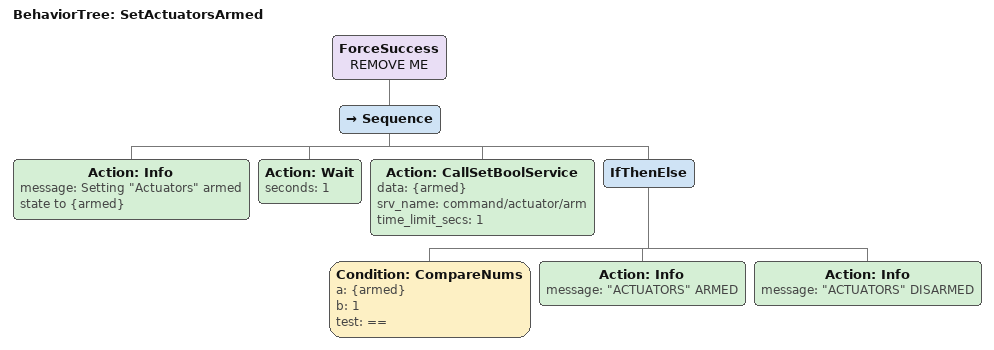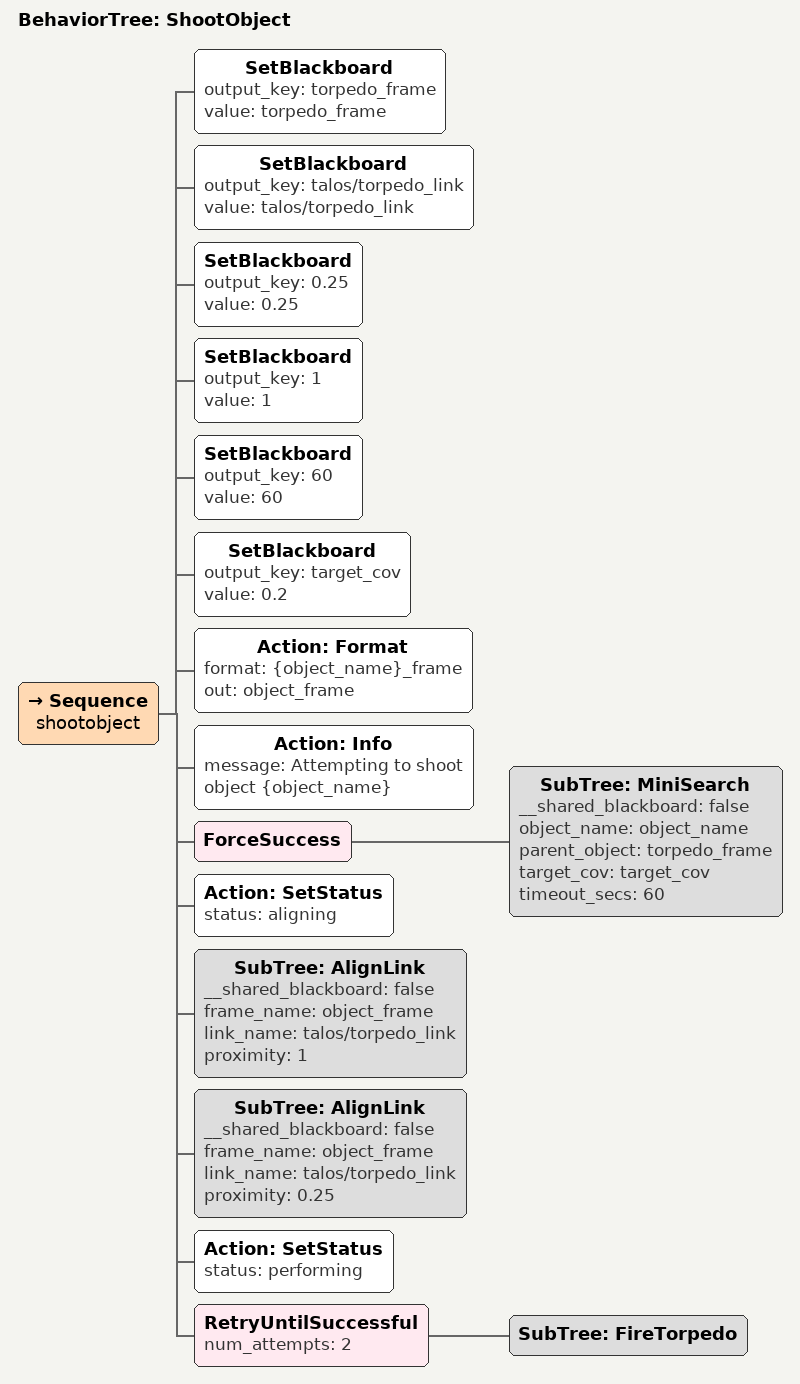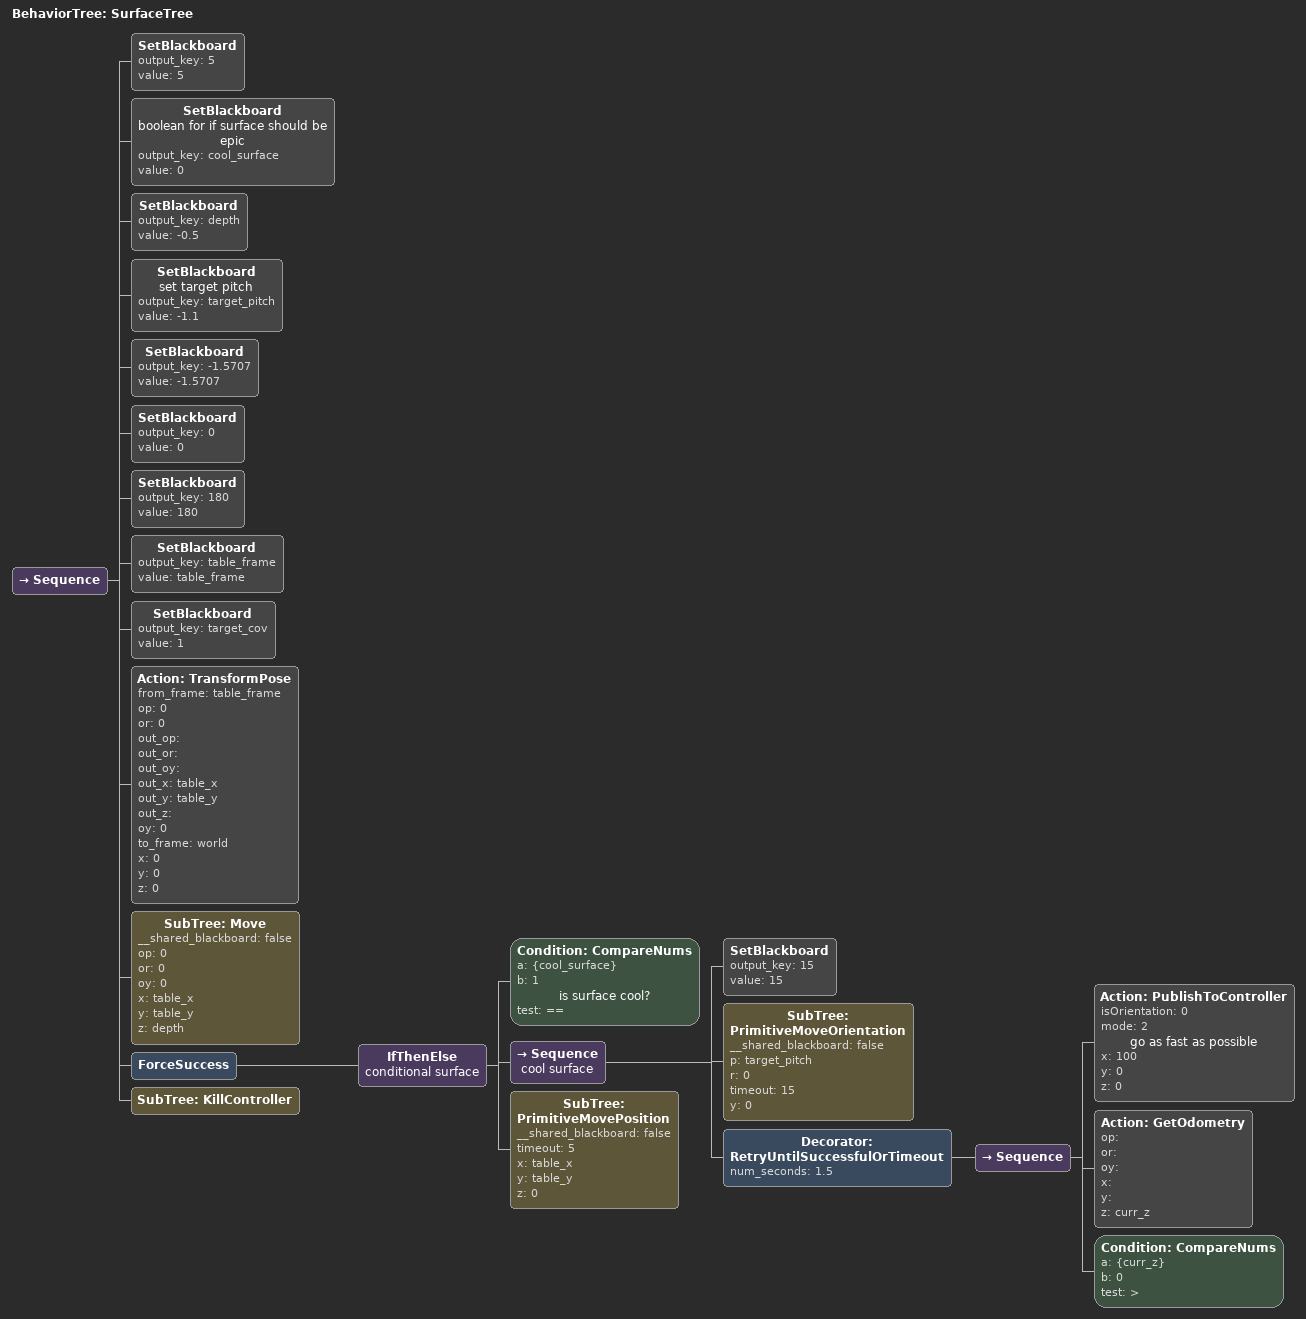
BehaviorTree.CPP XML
<BehaviorTree ID="SetActuatorsArmed">
    <ForceSuccess name="REMOVE ME">
        <Sequence>
            <Action ID="Info" message="Setting &quot;Actuators&quot; armed state to {armed}"/>
            <Action ID="Wait" seconds="1"/>
            <Action ID="CallSetBoolService" data="{armed}" srv_name="command/actuator/arm" time_limit_secs="1"/>
            <IfThenElse>
                <Condition ID="CompareNums" a="{armed}" b="1" test="=="/>
                <Action ID="Info" message="&quot;ACTUATORS&quot; ARMED"/>
                <Action ID="Info" message="&quot;ACTUATORS&quot; DISARMED"/>
            </IfThenElse>
        </Sequence>
    </ForceSuccess>
</BehaviorTree>

<BehaviorTree ID="ShootObject">
    <Sequence name="shootobject">
        <SetBlackboard output_key="torpedo_frame" value="torpedo_frame"/>
        <SetBlackboard output_key="talos/torpedo_link" value="talos/torpedo_link"/>
        <SetBlackboard output_key="0.25" value="0.25"/>
        <SetBlackboard output_key="1" value="1"/>
        <SetBlackboard output_key="60" value="60"/>
        <SetBlackboard output_key="target_cov" value="0.2"/>
        <Action ID="Format" format="{object_name}_frame" out="object_frame"/>
        <Action ID="Info" message="Attempting to shoot object {object_name}"/>
        <ForceSuccess>
            <SubTree ID="MiniSearch" __shared_blackboard="false" object_name="object_name" parent_object="torpedo_frame" target_cov="target_cov" timeout_secs="60"/>
        </ForceSuccess>
        <Action ID="SetStatus" status="aligning"/>
        <SubTree ID="AlignLink" __shared_blackboard="false" frame_name="object_frame" link_name="talos/torpedo_link" proximity="1"/>
        <SubTree ID="AlignLink" __shared_blackboard="false" frame_name="object_frame" link_name="talos/torpedo_link" proximity="0.25"/>
        <Action ID="SetStatus" status="performing"/>
        <RetryUntilSuccessful num_attempts="2">
            <SubTree ID="FireTorpedo"/>
        </RetryUntilSuccessful>
    </Sequence>
</BehaviorTree>

<BehaviorTree ID="SurfaceTree">
    <Sequence>
        <SetBlackboard output_key="5" value="5"/>
        <SetBlackboard name="boolean for if surface should be epic" output_key="cool_surface" value="0"/>
        <SetBlackboard output_key="depth" value="-0.5"/>
        <SetBlackboard name="set target pitch" output_key="target_pitch" value="-1.1"/>
        <SetBlackboard output_key="-1.5707" value="-1.5707"/>
        <SetBlackboard output_key="0" value="0"/>
        <SetBlackboard output_key="180" value="180"/>
        <SetBlackboard output_key="table_frame" value="table_frame"/>
        <SetBlackboard output_key="target_cov" value="1"/>
        <Action ID="TransformPose" from_frame="table_frame" op="0" or="0" out_op="" out_or="" out_oy="" out_x="table_x" out_y="table_y" out_z="" oy="0" to_frame="world" x="0" y="0" z="0"/>
        <SubTree ID="Move" __shared_blackboard="false" op="0" or="0" oy="0" x="table_x" y="table_y" z="depth"/>
        <ForceSuccess>
            <IfThenElse name="conditional surface">
                <Condition ID="CompareNums" a="{cool_surface}" b="1" name="is surface cool?" test="=="/>
                <Sequence name="cool surface">
                    <SetBlackboard output_key="15" value="15"/>
                    <SubTree ID="PrimitiveMoveOrientation" __shared_blackboard="false" p="target_pitch" r="0" timeout="15" y="0"/>
                    <Decorator ID="RetryUntilSuccessfulOrTimeout" num_seconds="1.5">
                        <Sequence>
                            <Action ID="PublishToController" isOrientation="0" mode="2" name="go as fast as possible" x="100" y="0" z="0"/>
                            <Action ID="GetOdometry" op="" or="" oy="" x="" y="" z="curr_z"/>
                            <Condition ID="CompareNums" a="{curr_z}" b="0" test=">"/>
                        </Sequence>
                    </Decorator>
                </Sequence>
                <SubTree ID="PrimitiveMovePosition" __shared_blackboard="false" timeout="5" x="table_x" y="table_y" z="0"/>
            </IfThenElse>
        </ForceSuccess>
        <SubTree ID="KillController"/>
    </Sequence>
</BehaviorTree>
